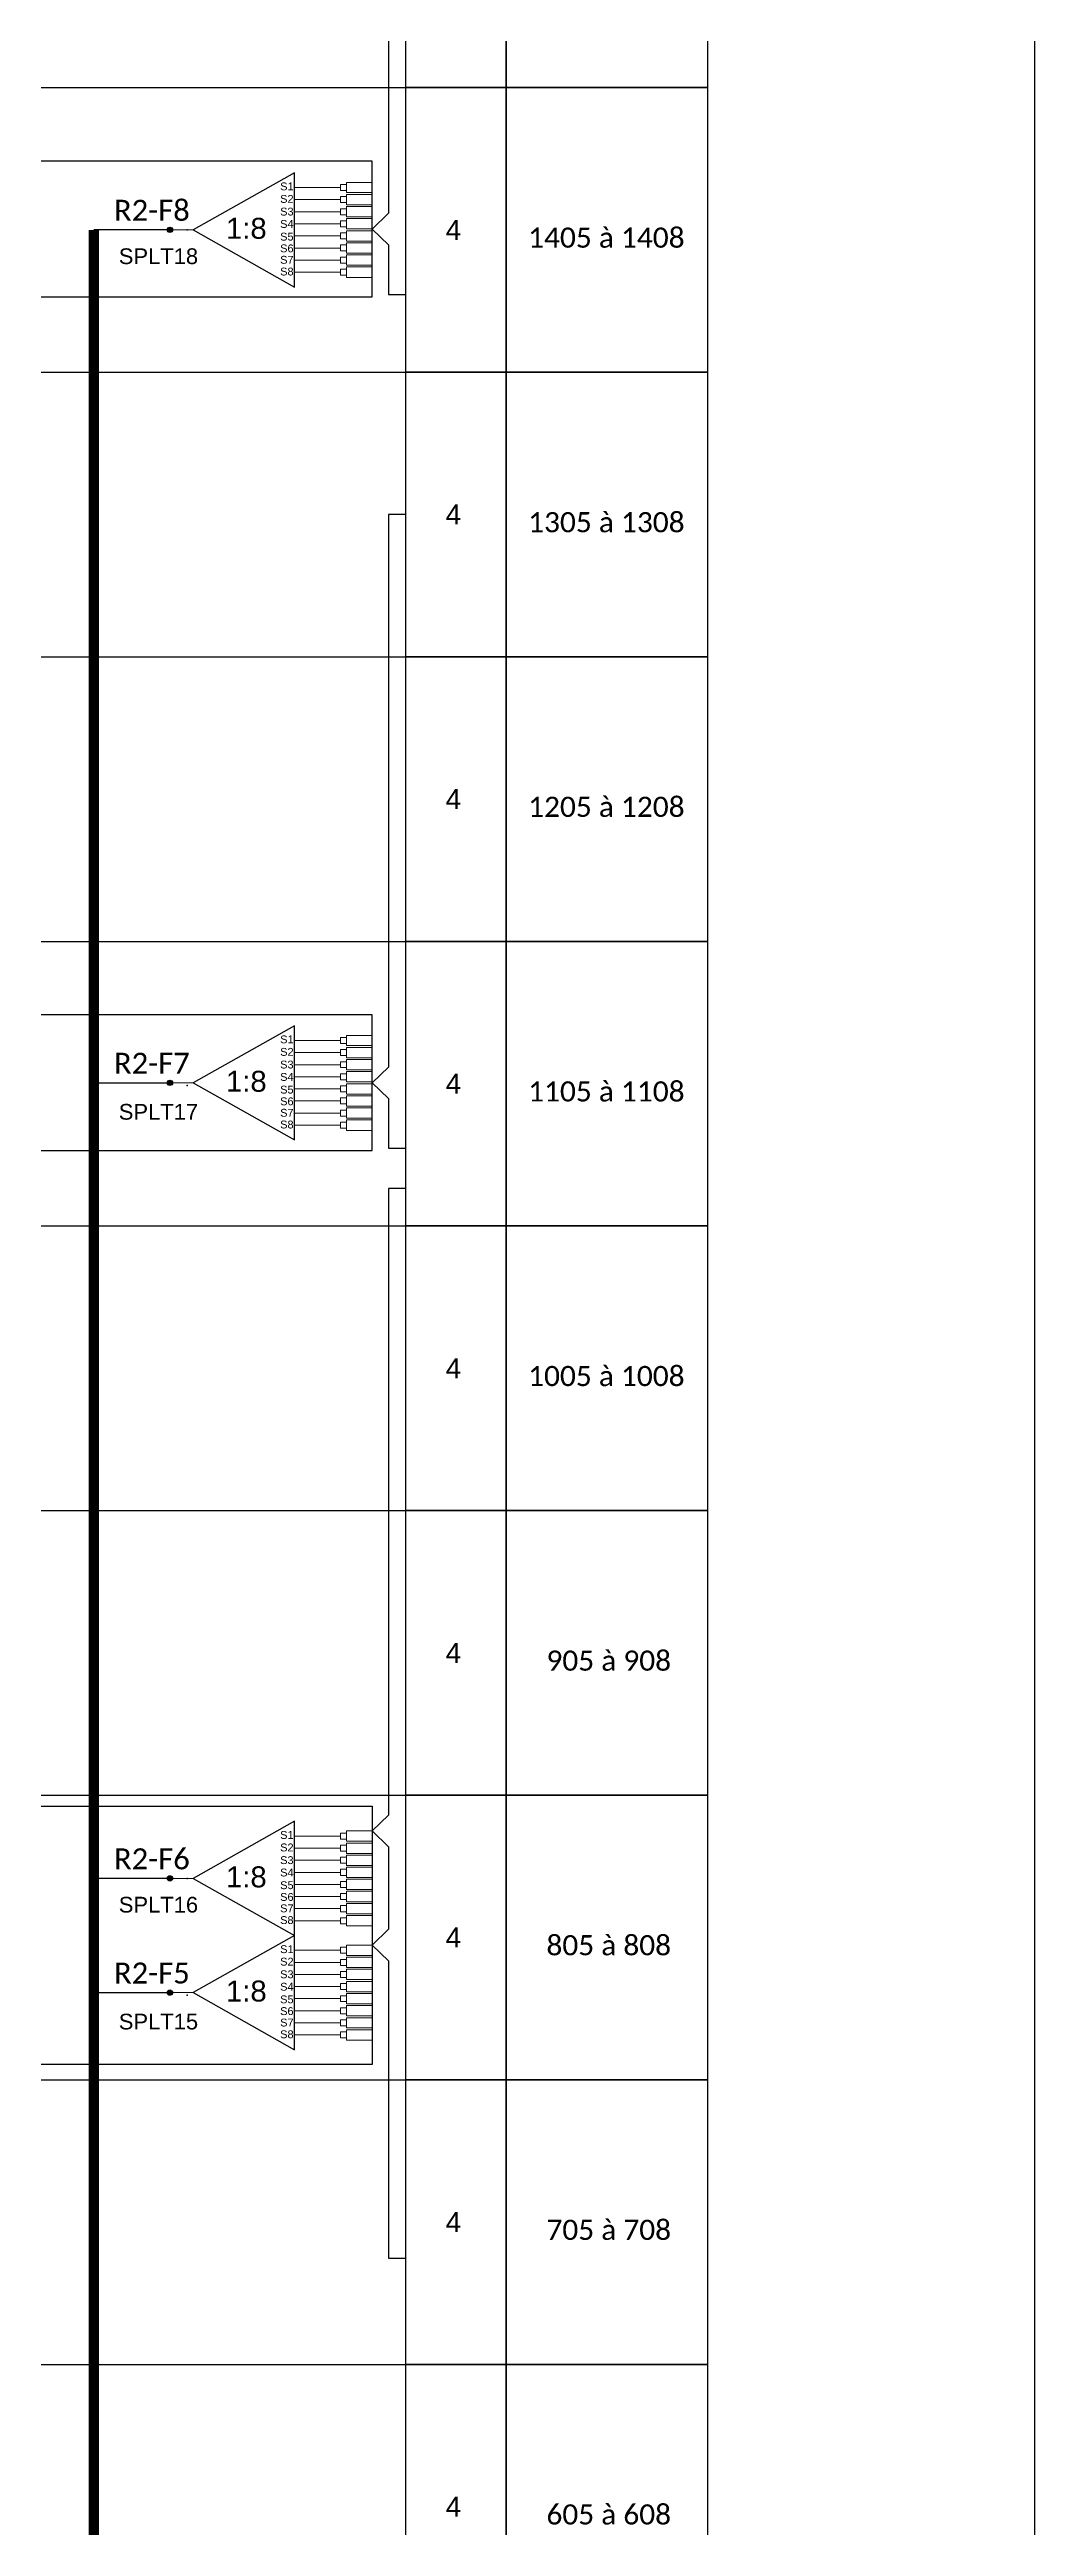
# Model space of a CAD drawing. Header units: millimetres. Extents: x 688550 to 690417, y 7458888 to 7459543.
# Drawn here: x 689393 to 689476.5, y 7459221 to 7459430.8 of the extents above; entities that cross this region are included whole.
import ezdxf
from ezdxf.enums import TextEntityAlignment as Align

# ---------------------------------------------------------------- set-up
doc = ezdxf.new("R2010")
doc.units = ezdxf.units.MM
doc.header["$LTSCALE"] = 3
doc.header["$MEASUREMENT"] = 0
doc.styles.add('ARIAL', font='arial.ttf')
doc.styles.add('WMF-Calibri0', font='calibri.ttf')

# ---------------------------------------------------------------- blocks, each defined once
blk = doc.blocks.new('SPLT_1-8_SC-APC')
at = {"color": 1}
blk.add_lwpolyline([(-7.37, -2.1), (-17.04, -7.55), (-7.37, -13), (-7.37, -2.1)], dxfattribs=at)
at = {"color": 3, "lineweight": 0}
for points in [[(-2.99, -3.51), (-7.37, -3.51)], [(-7.37, -4.66), (-2.99, -4.66)], [(-2.41, -3.02), (-2.41, -4)], [(-2.41, -3.02), (0, -3.02)], [(-2.41, -4), (0, -4)], [(-2.41, -4.17), (-2.41, -5.16)], [(-2.41, -4.17), (0, -4.17)], [(-7.37, -5.82), (-2.99, -5.82)], [(-7.37, -6.97), (-2.99, -6.97)], [(-2.41, -5.16), (0, -5.16)], [(-2.41, -5.32), (-2.41, -6.31)], [(-2.41, -5.32), (0, -5.32)], [(-2.41, -6.31), (0, -6.31)], [(-2.41, -6.48), (-2.41, -7.46)], [(-2.41, -6.48), (0, -6.48)], [(-7.37, -8.12), (-2.99, -8.12)], [(-7.37, -9.28), (-2.99, -9.28)], [(-2.41, -7.46), (0, -7.46)], [(-2.41, -7.63), (-2.41, -8.62)], [(-2.41, -7.63), (0, -7.63)], [(-2.41, -8.62), (0, -8.62)], [(-2.41, -8.78), (-2.41, -9.77)], [(-2.41, -8.78), (0, -8.78)], [(-7.37, -10.43), (-2.99, -10.43)], [(-7.37, -11.58), (-2.99, -11.58)], [(-2.41, -9.77), (0, -9.77)], [(-2.41, -9.94), (-2.41, -10.92)], [(-2.41, -9.94), (0, -9.94)], [(-2.41, -10.92), (0, -10.92)], [(-2.41, -11.09), (-2.41, -12.08)], [(-2.41, -11.09), (0, -11.09)], [(-2.41, -12.08), (0, -12.08)]]:
    blk.add_lwpolyline(points, dxfattribs=at)
for points in [[(-2.99, -3.22), (-2.41, -3.22), (-2.41, -3.8), (-2.99, -3.8)], [(-2.99, -4.38), (-2.41, -4.38), (-2.41, -4.95), (-2.99, -4.95)], [(-2.99, -5.53), (-2.41, -5.53), (-2.41, -6.1), (-2.99, -6.1)], [(-2.99, -6.68), (-2.41, -6.68), (-2.41, -7.26), (-2.99, -7.26)], [(-2.99, -7.84), (-2.41, -7.84), (-2.41, -8.41), (-2.99, -8.41)], [(-2.99, -8.99), (-2.41, -8.99), (-2.41, -9.56), (-2.99, -9.56)], [(-2.99, -10.14), (-2.41, -10.14), (-2.41, -10.72), (-2.99, -10.72)], [(-2.99, -11.3), (-2.41, -11.3), (-2.41, -11.87), (-2.99, -11.87)]]:
    blk.add_lwpolyline(points, close=True, dxfattribs=at)
at = {"color": 1, "lineweight": 0}
blk.add_lwpolyline([(-17.04, -7.55), (-19.26, -7.55)], dxfattribs=at)
at = {"color": 1, "style": 'ARIAL'}
for s, height, p in [('S1', 0.75, (-8.74, -3.78)), ('S2', 0.75, (-8.74, -4.97)), ('1:8', 2, (-13.91, -8.4)), ('S3', 0.75, (-8.74, -6.18)), ('S4', 0.75, (-8.74, -7.36)), ('S5', 0.75, (-8.74, -8.57)), ('S6', 0.75, (-8.74, -9.69)), ('S7', 0.75, (-8.74, -10.78)), ('S8', 0.75, (-8.74, -11.9))]:
    blk.add_text(s, height=height, dxfattribs=at).set_placement(p)
blk = doc.blocks.new('SPLITTER_')
blk.add_point((0, 0))
at = {"style": 'ARIAL', "flags": 4}
blk.add_attdef('SPLT', (0, -3.26), '', height=1.5, dxfattribs=at)

msp = doc.modelspace()

# ---------------------------------------------------------------- hatches: boundary and pattern name
h = msp.add_hatch(color=3)
h.dxf.hatch_style = 1
edge = h.paths.add_edge_path()
edge.add_arc((689403.21, 7459415.49), 0.228, 0, 360)
h = msp.add_hatch(color=3)
h.dxf.hatch_style = 1
edge = h.paths.add_edge_path()
edge.add_arc((689403.21, 7459343.26), 0.228, 0, 360)
h = msp.add_hatch(color=3)
h.dxf.hatch_style = 1
edge = h.paths.add_edge_path()
edge.add_arc((689403.21, 7459275.89), 0.228, 0, 360)
h = msp.add_hatch(color=3)
h.dxf.hatch_style = 1
edge = h.paths.add_edge_path()
edge.add_arc((689403.21, 7459266.22), 0.228, 0, 360)

# ---------------------------------------------------------------- linework, layer by layer
for p, q in [((689269.03, 7459427.54), (689423.19, 7459427.54)), ((689269.03, 7459403.44), (689423.19, 7459403.44)), ((689269.03, 7459379.34), (689423.19, 7459379.34)), ((689269.03, 7459355.24), (689423.19, 7459355.24)), ((689269.03, 7459331.14), (689423.19, 7459331.14)), ((689269.03, 7459307.04), (689423.19, 7459307.04)), ((689269.03, 7459282.94), (689423.19, 7459282.94)), ((689269.03, 7459258.84), (689423.19, 7459258.84)), ((689269.03, 7459234.74), (689423.19, 7459234.74))]:
    msp.add_line(p, q)
for points in [[(688549.81, 7459543.25), (689476.45, 7459543.25), (689476.45, 7458888.05), (688549.81, 7458888.05)], [(689423.19, 7459451.64), (689431.71, 7459451.64), (689431.71, 7459427.54), (689423.19, 7459427.54)], [(689431.71, 7459451.64), (689448.75, 7459451.64), (689448.75, 7459427.54), (689431.71, 7459427.54)], [(689423.19, 7459427.54), (689431.71, 7459427.54), (689431.71, 7459403.44), (689423.19, 7459403.44)], [(689431.71, 7459427.54), (689448.75, 7459427.54), (689448.75, 7459403.44), (689431.71, 7459403.44)], [(689423.19, 7459403.44), (689431.71, 7459403.44), (689431.71, 7459379.34), (689423.19, 7459379.34)], [(689431.71, 7459403.44), (689448.75, 7459403.44), (689448.75, 7459379.34), (689431.71, 7459379.34)], [(689423.19, 7459379.34), (689431.71, 7459379.34), (689431.71, 7459355.24), (689423.19, 7459355.24)], [(689431.71, 7459379.34), (689448.75, 7459379.34), (689448.75, 7459355.24), (689431.71, 7459355.24)], [(689423.19, 7459355.24), (689431.71, 7459355.24), (689431.71, 7459331.14), (689423.19, 7459331.14)], [(689431.71, 7459355.24), (689448.75, 7459355.24), (689448.75, 7459331.14), (689431.71, 7459331.14)], [(689423.19, 7459331.14), (689431.71, 7459331.14), (689431.71, 7459307.04), (689423.19, 7459307.04)], [(689431.71, 7459331.14), (689448.75, 7459331.14), (689448.75, 7459307.04), (689431.71, 7459307.04)], [(689423.19, 7459307.04), (689431.71, 7459307.04), (689431.71, 7459282.94), (689423.19, 7459282.94)], [(689431.71, 7459307.04), (689448.75, 7459307.04), (689448.75, 7459282.94), (689431.71, 7459282.94)], [(689423.19, 7459282.94), (689431.71, 7459282.94), (689431.71, 7459258.84), (689423.19, 7459258.84)], [(689431.71, 7459282.94), (689448.75, 7459282.94), (689448.75, 7459258.84), (689431.71, 7459258.84)], [(689423.19, 7459258.84), (689431.71, 7459258.84), (689431.71, 7459234.74), (689423.19, 7459234.74)], [(689431.71, 7459258.84), (689448.75, 7459258.84), (689448.75, 7459234.74), (689431.71, 7459234.74)], [(689423.19, 7459234.74), (689431.71, 7459234.74), (689431.71, 7459210.64), (689423.19, 7459210.64)], [(689431.71, 7459234.74), (689448.75, 7459234.74), (689448.75, 7459210.64), (689431.71, 7459210.64)]]:
    msp.add_lwpolyline(points, close=True)
at = {"color": 3}
for points in [[(689423.19, 7459439.59), (689421.73, 7459439.59), (689421.73, 7459423.89), (689421.73, 7459423.89), (689421.73, 7459423.89), (689421.73, 7459416.9), (689420.34, 7459415.56), (689421.73, 7459414.22), (689421.73, 7459410.02), (689423.19, 7459410.02)], [(689423.19, 7459391.39), (689421.74, 7459391.39), (689421.73, 7459351.6), (689421.73, 7459351.6), (689421.73, 7459351.6), (689421.73, 7459344.6), (689420.34, 7459343.26), (689421.73, 7459341.92), (689421.73, 7459337.72), (689423.19, 7459337.72)], [(689423.19, 7459334.3), (689421.73, 7459334.3), (689421.73, 7459287.85)], [(689421.73, 7459291.75), (689421.73, 7459289.34)], [(689421.73, 7459287.85), (689421.73, 7459281.25), (689420.34, 7459279.91), (689421.73, 7459278.57), (689421.73, 7459271.58), (689420.34, 7459270.24), (689421.73, 7459268.9), (689421.73, 7459243.72), (689423.19, 7459243.72)]]:
    msp.add_lwpolyline(points, dxfattribs=at)
at = {"color": 1}
for points in [[(689420.34, 7459421.31), (689373.17, 7459421.31), (689373.17, 7459409.81), (689420.34, 7459409.81)], [(689420.34, 7459349.01), (689373.17, 7459349.01), (689373.17, 7459337.52), (689420.34, 7459337.52)], [(689373.17, 7459282.02), (689420.34, 7459282.02), (689420.34, 7459260.12), (689373.17, 7459260.12)]]:
    msp.add_lwpolyline(points, close=True, dxfattribs=at)
at = {"color": 6, "const_width": 0.888}
msp.add_lwpolyline([(689396.77, 7458988.26), (689396.77, 7459415.49)], dxfattribs=at)
at = {"color": 6}
for points in [[(689403.21, 7459415.49), (689396.77, 7459415.49)], [(689396.77, 7459343.26), (689403.21, 7459343.26)], [(689403.21, 7459275.89), (689396.7, 7459275.89)], [(689396.77, 7459266.22), (689403.21, 7459266.22)]]:
    msp.add_lwpolyline(points, dxfattribs=at)
at = {"color": 3}
for centre in [(689403.21, 7459415.49), (689403.21, 7459343.26), (689403.21, 7459275.89), (689403.21, 7459266.22)]:
    msp.add_circle(centre, 0.228, dxfattribs=at)

# ---------------------------------------------------------------- block references
at = {"color": 3, "xscale": 0.887679352350533, "yscale": 0.8876793525218963, "zscale": 0.887679352350533}
for p in [(689420.31, 7459422.19), (689420.31, 7459349.96), (689420.31, 7459282.59), (689420.31, 7459272.92)]:
    msp.add_blockref('SPLT_1-8_SC-APC', p, dxfattribs=at)
ref = msp.add_blockref('SPLITTER_', (689404.67, 7459415.49), dxfattribs=dict(xscale=-0.887679352350533, yscale=0.8876793525218963, zscale=0.8876793523500002))
ref.add_attrib('SPLT', 'SPLT18', (689398.88, 7459412.59), dxfattribs={"height": 1.332, "style": 'ARIAL'})
ref = msp.add_blockref('SPLITTER_', (689404.67, 7459343.04), dxfattribs=dict(xscale=-0.887679352350533, yscale=0.8876793525218963, zscale=0.8876793523500002))
ref.add_attrib('SPLT', 'SPLT17', (689398.88, 7459340.14), dxfattribs={"height": 1.332, "style": 'ARIAL'})
ref = msp.add_blockref('SPLITTER_', (689404.67, 7459275.89), dxfattribs=dict(xscale=-0.887679352350533, yscale=0.8876793525218963, zscale=0.8876793523500002))
ref.add_attrib('SPLT', 'SPLT16', (689398.88, 7459273), dxfattribs={"height": 1.332, "style": 'ARIAL'})
ref = msp.add_blockref('SPLITTER_', (689404.67, 7459265.99), dxfattribs=dict(xscale=-0.887679352350533, yscale=0.8876793525218963, zscale=0.8876793523500002))
ref.add_attrib('SPLT', 'SPLT15', (689398.88, 7459263.1), dxfattribs={"height": 1.332, "style": 'ARIAL'})

# ---------------------------------------------------------------- texts
at = {"color": 6, "style": 'WMF-Calibri0'}
for s, p in [('R2-F8', (689398.47, 7459416.26)), ('R2-F7', (689398.47, 7459344.03)), ('R2-F6', (689398.47, 7459276.66)), ('R2-F5', (689398.47, 7459266.99))]:
    msp.add_text(s, height=1.775, dxfattribs=at).set_placement(p)
at = {"style": 'WMF-Calibri0'}
for s, height, p in [('1405 à 1408', 1.7053, (689433.56, 7459413.98)), ('1305 à 1308', 1.7053, (689433.56, 7459389.88)), ('1205 à 1208', 1.7053, (689433.56, 7459365.78)), ('1105 à 1108', 1.7053, (689433.56, 7459341.68)), ('1005 à 1008', 1.7053, (689433.56, 7459317.58)), ('905 à 908', 1.705, (689435.11, 7459293.48)), ('805 à 808', 1.705, (689435.11, 7459269.38)), ('705 à 708', 1.705, (689435.11, 7459245.28)), ('605 à 608', 1.705, (689435.11, 7459221.18))]:
    msp.add_text(s, height=height, dxfattribs=at).set_placement(p)
at = {"style": 'ARIAL', "flags": 12}
for p in [(689427.23, 7459415.49), (689427.23, 7459391.39), (689427.23, 7459367.29), (689427.23, 7459343.19), (689427.23, 7459319.09), (689427.23, 7459294.99), (689427.23, 7459270.89), (689427.23, 7459246.79), (689427.23, 7459222.69)]:
    msp.add_attdef('4', text='XX', height=1.693, dxfattribs=at).set_placement(p, align=Align.MIDDLE_CENTER)

doc.saveas('drawing.dxf')
